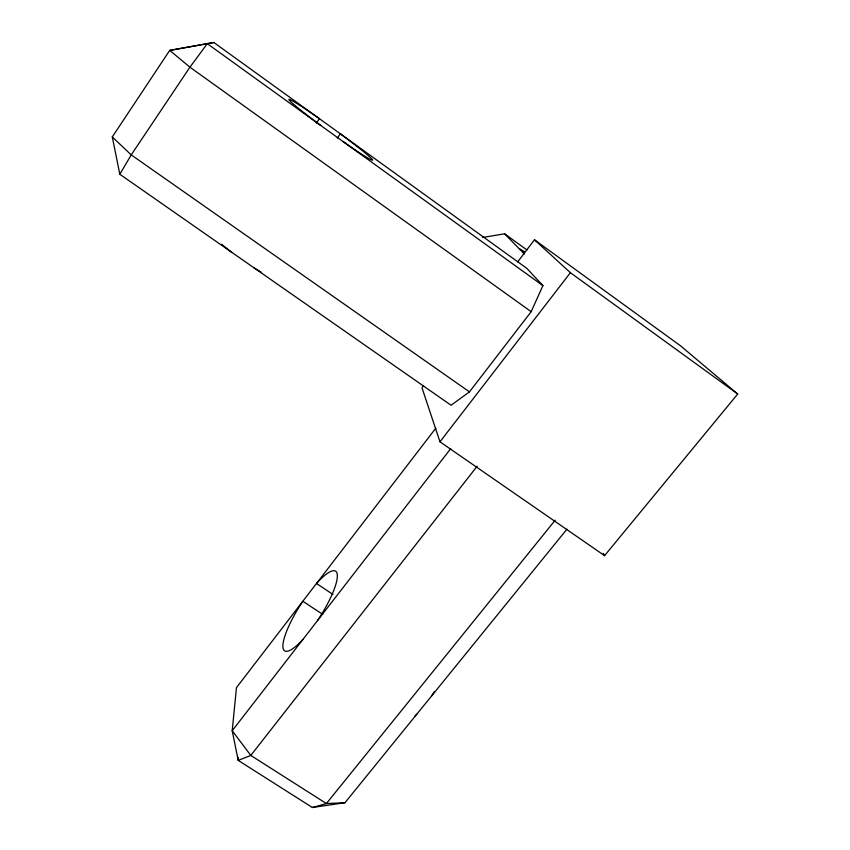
<?xml version="1.0" encoding="UTF-8"?>
<svg xmlns="http://www.w3.org/2000/svg" width="850" height="850" viewBox="0 0 850 850"><rect width="100%" height="100%" fill="white"/><g stroke="black" fill="none" stroke-linecap="round" stroke-linejoin="round"><path stroke-width="1.27" d="M238.425 757.775L238.202 760.399L312.364 807.5L344.973 802.719L566.918 529.199M531.176 311.674L542.916 285.632L526.83 268.356L213.839 42.5L169.724 50.394L112.285 136.935L119.829 174.271L451.074 405.248L469.466 391.882L531.176 311.674L189.933 67.192L169.724 50.394L213.839 42.5M119.829 174.271L131.219 154.891L189.933 67.192L207.304 43.69L542.916 285.632M316.402 123.048L319.441 118.703A51.669 2.444 36 0 0 288.894 99.556A51.669 2.444 36 0 0 320.748 125.471M337.291 138.114L340.351 133.79A51.669 2.444 36 0 1 372.544 159.896A51.669 2.444 36 0 1 343.177 141.642M423.608 385.772L422.014 387.876L439.971 441.809L604.573 555.656L737.715 394.017L680.499 345.791L534.469 239.774L517.714 261.832M435.869 428.103L236.459 687.639L232.209 730.745L238.202 760.399L250.803 755.427L477.19 466.183M439.971 441.809L570.403 272.701L534.469 239.774M450.691 448.662L232.209 730.745L250.803 755.427L326.389 803.548L344.973 802.719M555.199 520.189L326.389 803.548L312.364 807.5M482.513 237.511L504.592 233.792L526.947 249.974M322.692 614.348L302.844 601.258A47.292 11.432 -57.4 0 0 282.891 646.128A47.292 11.432 -57.4 0 0 302.929 639.434M333.062 594.49L316.487 583.493A47.292 11.432 -57.4 0 1 337.344 575.546A47.292 11.432 -57.4 0 1 317.475 620.638M469.466 391.882L131.219 154.891L112.285 136.935M570.403 272.701L737.715 394.017M504.592 233.792L524.408 254.023M603.266 553.371L604.573 555.656M524.248 253.555A40.046 1.456 36.4 0 1 522.591 252.163M519.361 248.869A40.046 1.456 36.4 0 1 524.673 251.898M434.371 691.613A46.654 15.693 -58.3 0 1 431.662 695.863M416.872 714.096A46.654 15.693 -58.3 0 1 415.023 715.849M261.279 272.255A50.458 7.767 35.5 0 1 253.863 267.718M231.731 252.291A50.458 7.767 35.5 0 1 221.669 244.258"/></g></svg>
